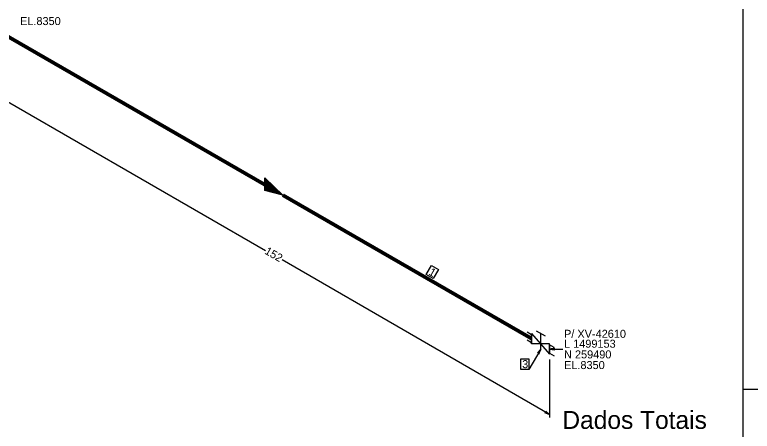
# Model space of a CAD drawing. Extents: x 0 to 597, y 0 to 422.
# Drawn here: x 256 to 456.2, y 116.5 to 229.6 of the extents above; entities that cross this region are included whole.
import ezdxf

# ---------------------------------------------------------------- set-up
doc = ezdxf.new("R2010")
doc.units = 0
doc.header["$MEASUREMENT"] = 0
doc.layers.add('GT_1', color=7, linetype='Continuous')
doc.styles.add('HTX1', font='O8116901', dxfattribs={"width": 1.02})

msp = doc.modelspace()

# ---------------------------------------------------------------- linework, layer by layer
at = {"layer": 'GT_1', "flags": 128}
for points in [[(453.8, 10), (453.8, 409.8)], [(239.34, 214.49), (324.12, 165.57)], [(323.9, 183.46), (323.9, 185.31), (328.8, 180.62), (323.9, 181.9), (323.9, 185.03), (328.3, 180.91), (323.9, 181.97), (323.9, 184.81), (327.81, 181.19), (323.9, 182.19), (323.9, 184.6), (327.31, 181.48), (323.9, 182.47), (323.9, 184.39), (326.88, 181.76), (323.9, 182.68), (323.9, 184.17), (326.46, 182.04), (323.9, 182.9), (323.9, 183.89), (325.96, 182.26), (323.9, 183.11), (323.9, 183.68), (325.54, 182.54), (323.9, 183.32), (323.9, 183.46), (328.8, 180.62)], [(401.24, 121.08), (328.59, 163.02)], [(369.13, 161.53), (371.05, 160.46), (369.63, 157.97), (367.71, 159.04), (369.13, 161.53)], [(395.13, 143.52), (396.34, 142.81), (396.34, 140.54), (395.13, 141.25)], [(396.34, 141.67), (396.34, 143.09), (401.24, 137.41), (401.24, 140.25), (396.34, 140.25), (396.34, 141.67)], [(397.55, 143.8), (400.03, 142.38)], [(398.83, 138.55), (398.83, 143.09)], [(398.83, 138.83), (395.63, 133.29)], [(398.33, 137.48), (398.83, 138.83), (397.9, 137.77)], [(402.45, 139.26), (401.24, 139.97), (401.24, 137.7), (402.45, 136.99)], [(402.66, 139.04), (401.24, 138.83), (402.66, 138.62)], [(401.24, 138.83), (404.79, 138.83)], [(393.43, 136.2), (395.63, 136.2), (395.63, 133.29), (393.43, 133.29), (393.43, 136.2)], [(401.24, 135.99), (401.24, 120.23)], [(453.8, 127.9), (583.8, 127.9)], [(399.89, 121.58), (401.24, 121.08), (400.18, 122)]]:
    msp.add_lwpolyline(points, dxfattribs=at)
at = {"layer": 'GT_1', "const_width": 1, "flags": 128}
for points in [[(244.88, 229.05), (323.9, 183.46)], [(328.8, 180.62), (396.34, 141.67)]]:
    msp.add_lwpolyline(points, dxfattribs=at)

# ---------------------------------------------------------------- texts
at = {"layer": 'GT_1', "style": 'HTX1', "width": 1.02}
for s, height, p in [('EL.8350', 2.174, (257.45, 226.8)), ('P/ XV-42610', 2.1744, (405.15, 141.88)), ('L 1499153', 2.174, (405.15, 139.19)), ('N 259490', 2.174, (405.15, 136.29)), ('3', 2.17, (393.79, 133.65)), ('EL.8350', 2.174, (405.15, 133.39)), ('Dados Totais', 4.8812, (404.7, 117.15))]:
    msp.add_text(s, height=height, dxfattribs=at).set_placement(p)
for s, height, p in [('152', 2.174, (323.66, 164.84)), ('1', 2.17, (368.18, 159.16))]:
    msp.add_text(s, height=height, rotation=-30, dxfattribs=at).set_placement(p)

doc.saveas('drawing.dxf')
